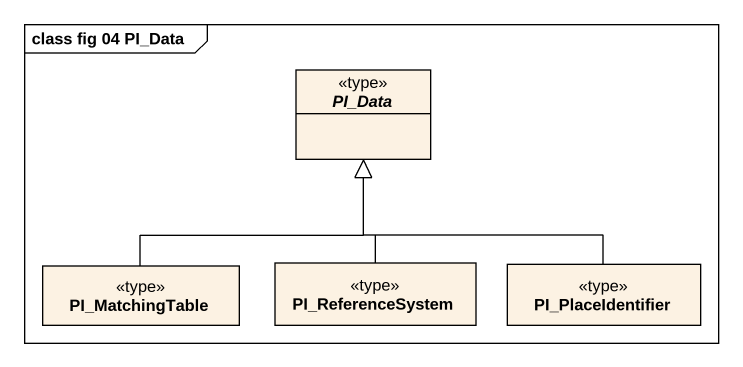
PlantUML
@startuml
mainframe class fig 04 PI_Data
hide circle
hide empty members
abstract class PI_Data <<type>>
class PI_MatchingTable <<type>>
class PI_ReferenceSystem <<type>>
class PI_PlaceIdentifier <<type>>
PI_MatchingTable -up-|> PI_Data
PI_ReferenceSystem -up-|> PI_Data
PI_PlaceIdentifier -up-|> PI_Data
@enduml
